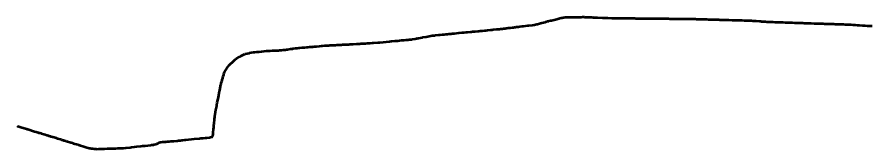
# Model space of a CAD drawing. Header units: metres. Extents: x 599858 to 604770, y 1147743 to 1148052.
# Drawn here: x 600501.9 to 600993.9, y 1147975.5 to 1148051.9 of the extents above; entities that cross this region are included whole.
import ezdxf

# ---------------------------------------------------------------- set-up
doc = ezdxf.new("R2010")
doc.units = ezdxf.units.M
doc.header["$MEASUREMENT"] = 0
doc.linetypes.add('DGN Style 3', pattern=[126.82203, 90.587164, -36.234866])
doc.layers.add('TF_-_R_TOM_2', color=190, linetype='DGN Style 3', lineweight=53)

msp = doc.modelspace()

# ---------------------------------------------------------------- linework, layer by layer
at = {"layer": 'TF_-_R_TOM_2'}
for points in [[(600612.79, 1147982.19, 20.940625), (600612.86, 1147982.21, 20.93), (600613.41, 1147982.34, 20.85), (600614.5, 1147982.61, 20.9), (600614.7, 1147982.66, 20.88), (600614.835788, 1147982.68828, 20.863278), (600614.84, 1147982.74, 20.87), (600614.89, 1147983.4, 20.9), (600614.94, 1147983.95, 20.89), (600614.94, 1147984.01, 20.89), (600614.94, 1147984.07, 20.91), (600615.025741, 1147985.21276, 20.880296), (600615.18, 1147986.71, 20.84), (600615.21, 1147986.95, 20.81), (600615.23, 1147987.17, 20.82), (600615.29, 1147987.73, 20.85), (600615.3, 1147987.84, 20.86), (600615.31, 1147987.93, 20.88), (600615.39, 1147988.74, 20.86), (600615.47, 1147989.5, 20.85), (600615.5, 1147989.79, 20.84), (600615.58, 1147990.58, 20.84), (600615.76, 1147992.28, 20.86), (600615.78, 1147992.5, 20.86), (600615.78, 1147992.52, 20.86), (600615.851623, 1147993.186395, 20.853291), (600615.92, 1147993.69, 20.85), (600615.96, 1147993.96, 20.88), (600616.04, 1147994.58, 20.86), (600616.18, 1147995.6, 20.98), (600616.21, 1147995.83, 21.02), (600616.22, 1147995.89, 21.02), (600616.23, 1147996, 21.05), (600616.28, 1147996.33, 21.06), (600616.429723, 1147997.426883, 20.932914), (600616.46, 1147997.57, 20.92), (600616.6, 1147998.29, 20.9), (600616.67, 1147998.61, 20.9), (600616.71, 1147998.82, 20.89), (600616.84, 1147999.48, 20.91), (600617.06, 1148000.59, 20.94), (600617.16, 1148001.09, 20.98), (600617.37, 1148002.15, 21), (600617.59, 1148003.28, 21), (600617.86, 1148004.61, 20.99), (600618.21, 1148006.38, 21.02), (600618.23, 1148006.51, 21.03), (600618.24, 1148006.52, 21.03), (600618.25, 1148006.57, 21.03), (600618.25, 1148006.61, 21.03), (600618.74, 1148009.08, 20.9), (600618.77, 1148009.23, 20.91), (600618.88, 1148009.78, 20.96), (600618.99, 1148010.32, 21), (600619.03, 1148010.52, 21.06), (600619.05, 1148010.63, 21.07), (600619.12, 1148010.99, 21.1), (600619.22, 1148011.49, 21.12), (600619.27, 1148011.72, 21.06), (600619.32, 1148012, 20.97), (600619.46, 1148012.71, 21.02), (600619.55, 1148013.13, 21.03), (600619.653326, 1148013.642222, 21.01444), (600619.82, 1148014.21, 21.05), (600619.91, 1148014.49, 21.07), (600620.12, 1148015.2, 20.95), (600620.24, 1148015.62, 20.94), (600620.52, 1148016.54, 20.95), (600620.58, 1148016.73, 20.96), (600620.67, 1148017.03, 21.01), (600620.79, 1148017.45, 21.01), (600621.08, 1148018.39, 21.03), (600621.25, 1148018.99, 21.11), (600621.41, 1148019.49, 21.1), (600621.55, 1148019.97, 21.1), (600621.63, 1148020.23, 21.13), (600621.693558, 1148020.436918, 21.130102), (600622.91, 1148022.14, 21.11), (600622.92, 1148022.15, 21.11), (600622.97, 1148022.22, 21.11), (600624.468875, 1148024.310251, 21.139467), (600626.68, 1148026.34, 21.18), (600627.15, 1148026.78, 21.16), (600627.78, 1148027.36, 21.22), (600628.405378, 1148027.937483, 21.242238), (600630.16, 1148028.9, 21.3), (600630.82, 1148029.27, 21.28), (600632.31, 1148030.09, 21.33), (600633.07, 1148030.5, 21.39), (600633.295532, 1148030.626273, 21.410363), (600633.63, 1148030.69, 21.43), (600634.69, 1148030.88, 21.66), (600635.74, 1148031.06, 21.92), (600635.87, 1148031.08, 21.95), (600635.92, 1148031.09, 21.95), (600636.95, 1148031.28, 22.02), (600637.11, 1148031.3, 22.08), (600638.284391, 1148031.509738, 22.251825), (600639.07, 1148031.59, 22.35), (600639.09, 1148031.59, 22.36), (600639.1, 1148031.59, 22.36), (600639.11, 1148031.59, 22.36), (600640.23, 1148031.7, 22.47), (600641.26, 1148031.81, 22.57), (600641.56, 1148031.84, 22.65), (600642.89, 1148031.97, 22.86), (600642.93, 1148031.97, 22.87), (600643.15, 1148031.99, 22.89), (600645.68, 1148032.25, 23.13), (600645.82, 1148032.26, 23.16), (600646.211761, 1148032.296955, 23.138255), (600646.49, 1148032.31, 23.12), (600646.69, 1148032.32, 23.11), (600647.68, 1148032.37, 23.06), (600647.87, 1148032.38, 23.05), (600649.25, 1148032.44, 23.05), (600649.34, 1148032.45, 23.05), (600649.39, 1148032.45, 23.05), (600650.36, 1148032.5, 23.13), (600652.98, 1148032.62, 23.23), (600653.12, 1148032.63, 23.23), (600653.26, 1148032.64, 23.23), (600653.28, 1148032.64, 23.23), (600654.403891, 1148032.693396, 23.328944), (600655.42, 1148032.83, 23.43), (600656.31, 1148032.95, 23.49), (600656.69, 1148033, 23.43), (600657.26, 1148033.08, 23.44), (600657.59, 1148033.12, 23.41), (600657.97, 1148033.18, 23.47), (600659.71, 1148033.41, 23.49), (600660.25, 1148033.49, 23.51), (600660.28, 1148033.49, 23.51), (600660.7, 1148033.55, 23.51), (600661.24, 1148033.62, 23.55), (600662.48, 1148033.79, 23.81), (600662.51, 1148033.79, 23.81), (600662.53, 1148033.8, 23.82), (600663.52, 1148033.93, 23.85), (600664.35, 1148034.04, 23.91), (600664.606795, 1148034.081124, 23.928181), (600665.01, 1148034.11, 23.96), (600666.37, 1148034.23, 24.02), (600667.82, 1148034.35, 23.96), (600669.07, 1148034.46, 24.1), (600669.45, 1148034.49, 24.11), (600669.6, 1148034.5, 24.13), (600670.65, 1148034.59, 24.07), (600670.87, 1148034.61, 24.09), (600672.07, 1148034.71, 24.12), (600672.36, 1148034.74, 24.15), (600672.45, 1148034.74, 24.14), (600672.98, 1148034.79, 24.14), (600673.78, 1148034.86, 24.28), (600674, 1148034.88, 24.3), (600674.18, 1148034.89, 24.29), (600674.55, 1148034.92, 24.21), (600676.27, 1148035.07, 24.3), (600677.46, 1148035.17, 24.43), (600678.13, 1148035.23, 24.47), (600679.33, 1148035.33, 24.44), (600679.91, 1148035.38, 24.48), (600680.93, 1148035.46, 24.49), (600681.105099, 1148035.479976, 24.522011), (600681.51, 1148035.5, 24.6), (600681.95, 1148035.52, 24.57), (600682.18, 1148035.53, 24.58), (600682.54, 1148035.55, 24.62), (600683.97, 1148035.62, 24.65), (600684.22, 1148035.64, 24.65), (600684.68, 1148035.66, 24.69), (600685.31, 1148035.69, 24.74), (600685.67, 1148035.71, 24.76), (600686.29, 1148035.74, 24.83), (600687.12, 1148035.78, 24.86), (600688, 1148035.83, 24.78), (600688.12, 1148035.83, 24.76), (600688.37, 1148035.84, 24.83), (600688.79, 1148035.87, 24.89), (600689.13, 1148035.88, 24.95), (600689.59, 1148035.91, 24.92), (600690.11, 1148035.93, 24.97), (600690.35, 1148035.94, 25.02), (600690.47, 1148035.95, 25.02), (600691.29, 1148035.99, 25.05), (600691.89, 1148036.02, 25.03), (600692.26, 1148036.04, 25.03), (600692.43, 1148036.05, 25.04), (600693.4, 1148036.1, 25.11), (600693.46, 1148036.1, 25.12), (600693.59, 1148036.11, 25.13), (600693.98, 1148036.13, 25.06), (600694.07093, 1148036.12789, 25.069113), (600694.49, 1148036.16, 25.1), (600695.68, 1148036.23, 25.18), (600697.62, 1148036.34, 25.28), (600698.47, 1148036.4, 25.34), (600699.85, 1148036.48, 25.31), (600699.96, 1148036.49, 25.3), (600700.12, 1148036.49, 25.35), (600701.08, 1148036.55, 25.39), (600701.71, 1148036.59, 25.49), (600702.21, 1148036.62, 25.53), (600702.35, 1148036.63, 25.53), (600702.8, 1148036.66, 25.44), (600703.77, 1148036.72, 25.5), (600703.93, 1148036.72, 25.51), (600704.07, 1148036.73, 25.55), (600704.45, 1148036.76, 25.53), (600704.8, 1148036.78, 25.57), (600705.03, 1148036.79, 25.6), (600705.23, 1148036.8, 25.58), (600705.65, 1148036.83, 25.62), (600706.93, 1148036.91, 25.75), (600707.55, 1148036.94, 25.78), (600710.06, 1148037.09, 25.92), (600710.312418, 1148037.106563, 25.922127), (600711.13, 1148037.19, 25.94), (600716.75, 1148037.74, 26.19), (600717.72, 1148037.84, 26.35), (600718.17, 1148037.88, 26.27), (600719.8, 1148038.04, 26.43), (600721.12, 1148038.17, 26.54), (600721.53, 1148038.21, 26.55), (600722.53, 1148038.31, 26.64), (600723.61, 1148038.42, 26.69), (600724.5, 1148038.5, 26.63), (600724.87, 1148038.54, 26.71), (600725.28, 1148038.58, 26.77), (600726.3, 1148038.68, 26.84), (600726.98, 1148038.75, 26.86), (600727.28, 1148038.78, 26.9), (600727.44, 1148038.79, 26.9), (600728.06, 1148038.85, 26.88), (600728.96, 1148038.94, 26.95), (600728.97, 1148038.94, 26.95), (600729.44202, 1148038.991771, 26.960075), (600729.74, 1148039.05, 26.97), (600729.96, 1148039.08, 27), (600731.59, 1148039.38, 27.08), (600732.29, 1148039.51, 27.07), (600732.51, 1148039.55, 27.12), (600732.98, 1148039.64, 27.1), (600733.2, 1148039.68, 27.12), (600733.42, 1148039.72, 27.16), (600735.66, 1148040.13, 27.27), (600735.79, 1148040.15, 27.29), (600735.86, 1148040.17, 27.29), (600735.92, 1148040.18, 27.3), (600737.63, 1148040.49, 27.4), (600737.75, 1148040.51, 27.41), (600737.91, 1148040.54, 27.4), (600738.82, 1148040.71, 27.39), (600741.28, 1148041.16, 27.48), (600741.29, 1148041.16, 27.478788), (600742.09, 1148041.24, 27.57), (600742.6, 1148041.29, 27.59), (600743.05, 1148041.33, 27.61), (600745.06, 1148041.53, 27.65), (600746.01, 1148041.63, 27.67), (600747.36, 1148041.76, 27.64), (600748.23, 1148041.85, 27.75), (600749.3, 1148041.95, 27.75), (600749.71, 1148041.99, 27.69), (600750.26, 1148042.05, 27.71), (600751.04, 1148042.13, 27.81), (600751.59, 1148042.18, 27.82), (600752.35, 1148042.26, 27.73), (600752.49, 1148042.27, 27.73), (600752.76, 1148042.3, 27.73), (600754.13, 1148042.43, 27.9), (600754.3, 1148042.45, 27.9), (600756.78, 1148042.69, 27.9), (600756.84, 1148042.7, 27.9), (600756.87, 1148042.7, 27.91), (600758.54, 1148042.87, 28), (600758.81, 1148042.9, 27.99), (600759.161124, 1148042.929944, 28.010781), (600759.51, 1148042.96, 28.03), (600759.74, 1148042.99, 28.02), (600759.88, 1148043, 28.02), (600760.96, 1148043.1, 28.01), (600761.46, 1148043.15, 28.1), (600761.81, 1148043.19, 28.1), (600763.54, 1148043.35, 28.15), (600763.95, 1148043.39, 28.14), (600764.7, 1148043.47, 28.17), (600764.92, 1148043.49, 28.16), (600766.15, 1148043.61, 28.13), (600767.6, 1148043.74, 28.25), (600768.22, 1148043.8, 28.2), (600769.08, 1148043.89, 28.3), (600769.99, 1148043.98, 28.32), (600770.31, 1148044.01, 28.32), (600771.8, 1148044.15, 28.31), (600772.36, 1148044.2, 28.33), (600773.25, 1148044.29, 28.37), (600773.52, 1148044.32, 28.36), (600775.09, 1148044.47, 28.45), (600775.96, 1148044.55, 28.5), (600776.46, 1148044.6, 28.5), (600778.49, 1148044.8, 28.55), (600780.04, 1148044.95, 28.61), (600780.28827, 1148044.966297, 28.624496), (600780.76, 1148045.03, 28.65), (600781.56, 1148045.13, 28.66), (600781.93, 1148045.17, 28.68), (600782.38, 1148045.23, 28.81), (600782.6, 1148045.25, 28.84), (600782.79, 1148045.28, 28.83), (600783.47, 1148045.36, 28.9), (600783.85, 1148045.41, 28.92), (600784.1, 1148045.44, 28.86), (600784.36, 1148045.47, 28.84), (600785.26, 1148045.58, 28.82), (600785.66, 1148045.63, 28.87), (600786.31, 1148045.71, 28.82), (600786.6, 1148045.75, 28.78), (600787.69, 1148045.88, 28.92), (600787.88, 1148045.9, 28.95), (600788.2, 1148045.94, 28.94), (600788.62, 1148045.99, 28.92), (600788.85, 1148046.02, 28.96), (600789.4, 1148046.09, 28.96), (600789.88, 1148046.15, 28.98), (600790.54, 1148046.23, 28.98), (600791.04, 1148046.29, 28.9), (600791.1, 1148046.3, 28.91), (600791.88, 1148046.4, 28.93), (600793.27, 1148046.57, 29.04), (600793.65, 1148046.61, 29.05), (600794.03, 1148046.66, 29.06), (600796.47, 1148046.96, 29.06), (600797.11, 1148047.04, 29.05), (600799.18, 1148047.29, 29.16), (600800.44, 1148047.45, 29.2), (600800.83, 1148047.5, 29.16), (600800.935175, 1148047.512037, 29.173535), (600801.8, 1148047.75, 29.26), (600801.81, 1148047.75, 29.26), (600801.83, 1148047.75, 29.26), (600802.13, 1148047.83, 29.25), (600803.79, 1148048.29, 29.25), (600804.22, 1148048.41, 29.28), (600804.36, 1148048.44, 29.26), (600804.59, 1148048.51, 29.25), (600806.47, 1148049.02, 29.33), (600806.55, 1148049.04, 29.33), (600806.96, 1148049.16, 29.23), (600807.97, 1148049.43, 29.37), (600808.13, 1148049.48, 29.39), (600808.24, 1148049.5, 29.38), (600808.62416, 1148049.609709, 29.33903), (600808.94, 1148049.69, 29.3), (600809.53, 1148049.84, 29.36), (600810.16, 1148049.99, 29.48), (600811.69, 1148050.38, 29.5), (600813.19, 1148050.75, 29.48), (600813.8, 1148050.9, 29.52), (600814.38, 1148051.05, 29.56), (600814.73, 1148051.14, 29.59), (600814.89, 1148051.18, 29.61), (600815.09, 1148051.23, 29.64), (600815.84, 1148051.41, 29.65), (600815.861231, 1148051.415016, 29.654562), (600816.17, 1148051.47, 29.67), (600816.54, 1148051.53, 29.62), (600816.68, 1148051.55, 29.6), (600816.8, 1148051.57, 29.61), (600816.88, 1148051.58, 29.62), (600817.39, 1148051.66, 29.58), (600818.12, 1148051.77, 29.64), (600818.69, 1148051.86, 29.63), (600818.93298, 1148051.903961, 29.635749), (600821.48, 1148051.91, 29.7), (600821.86, 1148051.91, 29.72), (600822.72, 1148051.91, 29.7), (600824.1, 1148051.92, 29.73), (600825, 1148051.92, 29.7), (600825.66, 1148051.92, 29.71), (600826.59, 1148051.92, 29.74), (600827.23, 1148051.92, 29.75), (600827.33, 1148051.92, 29.75), (600828, 1148051.93, 29.78), (600829.092101, 1148051.932347, 29.834269), (600829.4, 1148051.92, 29.85), (600829.91, 1148051.9, 29.91), (600830.24, 1148051.88, 29.92), (600832.78, 1148051.78, 29.91), (600832.83, 1148051.78, 29.91), (600832.84, 1148051.78, 29.91), (600832.87, 1148051.78, 29.9), (600833, 1148051.77, 29.9), (600833.78, 1148051.74, 29.85), (600834.18, 1148051.72, 29.89), (600835.1, 1148051.69, 29.9), (600835.79, 1148051.66, 29.99), (600836.7, 1148051.62, 30), (600839.66, 1148051.5, 29.93), (600839.72, 1148051.5, 29.93), (600839.73, 1148051.5, 29.93), (600839.75, 1148051.5, 29.93), (600839.82, 1148051.5, 29.93), (600841.39, 1148051.43, 30.07), (600842.78, 1148051.38, 30.06), (600844.96, 1148051.29, 30.06), (600845.15, 1148051.28, 30.08), (600846.4, 1148051.23, 30.13), (600846.87, 1148051.21, 30.1), (600846.95, 1148051.21, 30.13), (600847.946662, 1148051.166338, 30.150115), (600850, 1148051.17, 30.2), (600850.86, 1148051.17, 30.22), (600853.41, 1148051.16, 30.29), (600856.15, 1148051.16, 30.38), (600856.73, 1148051.16, 30.4), (600858.46, 1148051.16, 30.41), (600858.88, 1148051.15, 30.44), (600860.71, 1148051.15, 30.4), (600860.99, 1148051.15, 30.38), (600861.17, 1148051.15, 30.38), (600861.8, 1148051.15, 30.42), (600861.93, 1148051.15, 30.44), (600862.07, 1148051.15, 30.43), (600862.177366, 1148051.153724, 30.428038), (600862.23, 1148051.15, 30.42), (600863.76, 1148051.13, 30.52), (600864.59, 1148051.12, 30.55), (600865.58, 1148051.11, 30.54), (600866.02, 1148051.11, 30.54), (600866.81, 1148051.1, 30.58), (600869.04, 1148051.07, 30.61), (600869.1, 1148051.07, 30.62), (600869.42, 1148051.07, 30.61), (600869.7, 1148051.06, 30.62), (600870.27, 1148051.06, 30.62), (600872, 1148051.04, 30.71), (600872.46, 1148051.03, 30.72), (600873.69, 1148051.02, 30.79), (600874.71, 1148051, 30.75), (600875.02, 1148051, 30.76), (600875.46, 1148051, 30.76), (600875.98, 1148050.99, 30.8), (600876.7, 1148050.98, 30.79), (600876.77, 1148050.98, 30.79), (600876.79, 1148050.98, 30.79), (600876.82, 1148050.98, 30.79), (600877.69, 1148050.97, 30.81), (600878.48, 1148050.96, 30.88), (600879.6, 1148050.95, 30.9), (600880.15, 1148050.94, 30.92), (600880.48, 1148050.94, 30.89), (600880.79, 1148050.93, 30.91), (600881.72, 1148050.92, 30.86), (600882.46, 1148050.91, 30.88), (600882.68, 1148050.91, 30.91), (600883.54, 1148050.9, 30.89), (600884.43, 1148050.89, 30.98), (600885.66, 1148050.88, 30.96), (600887.21, 1148050.86, 30.92), (600887.24, 1148050.86, 30.92), (600887.3, 1148050.86, 30.92), (600888.94, 1148050.84, 30.96), (600889.35, 1148050.83, 30.98), (600890.65, 1148050.82, 30.99), (600892.06, 1148050.8, 31.04), (600892.25, 1148050.8, 31.04), (600892.46, 1148050.8, 31.03), (600892.66, 1148050.79, 31.05), (600893.037413, 1148050.793402, 31.031973), (600893.29, 1148050.78, 31.02), (600893.89, 1148050.77, 31.06), (600894.2, 1148050.76, 31.08), (600894.57, 1148050.75, 31.09), (600896.26, 1148050.7, 31.12), (600896.61, 1148050.69, 31.11), (600896.84, 1148050.68, 31.1), (600896.9, 1148050.68, 31.11), (600897.68, 1148050.65, 31.09), (600897.76, 1148050.65, 31.08), (600897.81, 1148050.65, 31.09), (600898.16, 1148050.64, 31.11), (600899.45, 1148050.6, 31.14), (600899.52, 1148050.6, 31.14), (600899.86, 1148050.59, 31.14), (600900.76, 1148050.56, 31.12), (600900.94, 1148050.56, 31.14), (600901.42, 1148050.55, 31.19), (600902.43, 1148050.52, 31.16), (600902.81, 1148050.5, 31.16), (600904.61, 1148050.45, 31.19), (600904.92, 1148050.44, 31.19), (600905, 1148050.44, 31.19), (600906.04, 1148050.41, 31.26), (600906.86, 1148050.39, 31.29), (600907.19, 1148050.38, 31.32), (600907.3, 1148050.37, 31.32), (600907.35, 1148050.37, 31.32), (600907.4, 1148050.37, 31.32), (600908.06, 1148050.35, 31.27), (600910.62, 1148050.28, 31.3), (600910.99, 1148050.27, 31.31), (600911.23, 1148050.26, 31.3), (600912.03, 1148050.23, 31.33), (600912.12, 1148050.23, 31.35), (600912.52, 1148050.22, 31.36), (600914.47, 1148050.16, 31.45), (600914.68, 1148050.16, 31.41), (600915.52, 1148050.13, 31.45), (600915.87, 1148050.12, 31.53), (600916.67, 1148050.1, 31.52), (600917.9, 1148050.06, 31.52), (600919.5, 1148050.02, 31.52), (600920.09, 1148050, 31.53), (600921.26, 1148049.96, 31.53), (600922.26, 1148049.94, 31.58), (600924.34, 1148049.87, 31.59), (600925.515229, 1148049.838655, 31.623609), (600926.41, 1148049.77, 31.65), (600927.65, 1148049.68, 31.7), (600928.26, 1148049.64, 31.72), (600930.2, 1148049.49, 31.75), (600930.68, 1148049.46, 31.77), (600931.08, 1148049.43, 31.78), (600931.25, 1148049.41, 31.78), (600932.18, 1148049.34, 31.81), (600932.7, 1148049.3, 31.8), (600933.53, 1148049.24, 31.86), (600933.69779, 1148049.234686, 31.852408), (600934.34, 1148049.21, 31.83), (600934.78, 1148049.19, 31.88), (600934.93, 1148049.18, 31.88), (600935.8, 1148049.15, 31.91), (600937.46, 1148049.09, 32.03), (600937.97, 1148049.07, 31.98), (600939.1, 1148049.03, 31.98), (600940.39, 1148048.98, 31.97), (600941.07, 1148048.96, 31.97), (600942.39, 1148048.91, 32.01), (600942.76, 1148048.89, 32.02), (600943.56, 1148048.86, 32.05), (600943.68, 1148048.86, 32.06), (600944.93, 1148048.81, 32.06), (600945.3, 1148048.8, 32.06), (600945.86, 1148048.78, 32.06), (600947.32, 1148048.73, 32.1), (600948.01, 1148048.7, 32.14), (600948.13, 1148048.7, 32.14), (600948.31, 1148048.69, 32.15), (600949.01, 1148048.66, 32.13), (600949.087015, 1148048.655824, 32.135338), (600950.4, 1148048.62, 32.2), (600950.62, 1148048.61, 32.2), (600950.82, 1148048.6, 32.2), (600951.1, 1148048.6, 32.19), (600952.23, 1148048.56, 32.22), (600952.7, 1148048.54, 32.21), (600952.93, 1148048.54, 32.24), (600955.09, 1148048.47, 32.3), (600955.27, 1148048.46, 32.29), (600955.89, 1148048.44, 32.31), (600957.49, 1148048.39, 32.35), (600957.78, 1148048.38, 32.35), (600958.89, 1148048.35, 32.42), (600959.27, 1148048.33, 32.4), (600959.69, 1148048.32, 32.44), (600959.91, 1148048.31, 32.45), (600961.82, 1148048.25, 32.39), (600962, 1148048.25, 32.4), (600962.49, 1148048.23, 32.36), (600963.39, 1148048.2, 32.47), (600964.06, 1148048.18, 32.48), (600964.9, 1148048.15, 32.38), (600966.27, 1148048.11, 32.41), (600966.66, 1148048.1, 32.44), (600966.88, 1148048.09, 32.45), (600967.72, 1148048.06, 32.48), (600967.91, 1148048.06, 32.48), (600969.21, 1148048.01, 32.56), (600969.65, 1148048, 32.58), (600970.38, 1148047.98, 32.58), (600970.75, 1148047.96, 32.58), (600972.77, 1148047.9, 32.67), (600973.13, 1148047.89, 32.63), (600973.91, 1148047.86, 32.7), (600975.92, 1148047.8, 32.63), (600976.18, 1148047.79, 32.62), (600976.3, 1148047.79, 32.62), (600977.1, 1148047.76, 32.67), (600978.66, 1148047.71, 32.78), (600979.59, 1148047.68, 32.78), (600980.22, 1148047.66, 32.79), (600980.32, 1148047.66, 32.78), (600980.95, 1148047.64, 32.8), (600981.801473, 1148047.611651, 32.815313), (600981.759528, 1148047.563271, 32.813079), (600982.07, 1148047.54, 32.82), (600982.29, 1148047.53, 32.83), (600982.88, 1148047.49, 32.87), (600984.06, 1148047.42, 32.81), (600985.24, 1148047.34, 32.8), (600985.3, 1148047.34, 32.8), (600985.34, 1148047.33, 32.8), (600986.57, 1148047.26, 32.85), (600987.13, 1148047.22, 32.87), (600987.92, 1148047.17, 32.98), (600989.71, 1148047.06, 32.94), (600990.49, 1148047.01, 32.95), (600990.97, 1148046.98, 32.96), (600991.03, 1148046.98, 32.97), (600992.33, 1148046.89, 33.02), (600992.61, 1148046.88, 33.02), (600993.29, 1148046.83, 33.02), (600995.11, 1148046.72, 33.11)], [(600501.86, 1147988.83, 15.66153), (600502.13, 1147988.75, 14.5), (600502.8, 1147988.54, 20.99), (600503.97, 1147988.18, 20.98), (600507.36, 1147987.14, 21), (600507.75, 1147987.02, 21), (600507.85, 1147986.99, 21), (600507.92, 1147986.97, 21), (600507.93, 1147986.96, 21), (600508.1, 1147986.91, 21), (600511.99, 1147985.71, 21.02), (600512.92, 1147985.42, 21.07), (600513.96, 1147985.1, 21.04), (600514.48, 1147984.94, 21.04), (600514.97, 1147984.79, 21.13), (600515.7, 1147984.57, 21.25), (600515.73, 1147984.56, 21.26), (600515.76, 1147984.55, 21.25), (600516.05, 1147984.46, 21.24), (600517.37, 1147984.05, 21.1), (600518.08, 1147983.84, 21.16), (600519.03, 1147983.55, 21.13), (600519.17, 1147983.5, 21.14), (600519.3, 1147983.46, 21.16), (600519.79, 1147983.31, 21.15), (600520.25, 1147983.17, 21.17), (600520.98, 1147982.94, 21.23), (600521.4, 1147982.81, 21.28), (600521.42, 1147982.81, 21.28), (600521.46, 1147982.79, 21.28), (600521.48, 1147982.79, 21.28), (600522.32, 1147982.53, 21.42), (600522.45, 1147982.49, 21.39), (600523.18, 1147982.27, 21.32), (600524.4, 1147981.89, 21.4), (600524.79, 1147981.77, 21.31), (600524.99, 1147981.71, 21.29), (600525.15, 1147981.66, 21.3), (600526.93, 1147981.11, 21.41), (600526.98, 1147981.09, 21.4), (600527.47, 1147980.95, 21.41), (600527.73, 1147980.87, 21.42), (600528.48, 1147980.63, 21.39), (600528.93, 1147980.5, 21.35), (600529.41, 1147980.35, 21.27), (600529.7, 1147980.26, 21.31), (600530.147653, 1147980.124331, 21.360171), (600530.46, 1147980.02, 21.39), (600532.86, 1147979.27, 21.35), (600533.09, 1147979.2, 21.39), (600533.81, 1147978.97, 21.4), (600533.96, 1147978.93, 21.35), (600534.24, 1147978.84, 21.38), (600534.48, 1147978.76, 21.38), (600536.91, 1147978, 21.43), (600537.16, 1147977.92, 21.39), (600537.42, 1147977.84, 21.44), (600537.92, 1147977.68, 21.42), (600540.46, 1147976.89, 21.42), (600541.47, 1147976.57, 21.37), (600542.2, 1147976.34, 21.35), (600542.86, 1147976.14, 21.41), (600543.05, 1147976.08, 21.41), (600543.295021, 1147976.00131, 21.411885), (600544.31, 1147975.88, 21.42), (600544.49, 1147975.86, 21.4), (600544.68, 1147975.84, 21.33), (600544.85, 1147975.82, 21.3), (600544.88, 1147975.82, 21.28), (600545.08, 1147975.79, 21.26), (600545.23, 1147975.78, 21.26), (600545.51, 1147975.74, 21.26), (600546.25, 1147975.66, 21.32), (600546.53, 1147975.63, 21.36), (600547.28, 1147975.54, 21.41), (600547.65, 1147975.5, 21.38), (600547.708146, 1147975.486435, 21.373504), (600549.03, 1147975.53, 21.29), (600549.12, 1147975.54, 21.29), (600549.23, 1147975.54, 21.29), (600550.1, 1147975.57, 21.28), (600550.48, 1147975.58, 21.42), (600550.6, 1147975.59, 21.42), (600551.97, 1147975.63, 21.33), (600552.34, 1147975.64, 21.33), (600553.82, 1147975.69, 21.42), (600554.36, 1147975.71, 21.41), (600554.48, 1147975.72, 21.42), (600554.65, 1147975.72, 21.42), (600555.19, 1147975.74, 21.41), (600557.68, 1147975.82, 21.31), (600558.91, 1147975.86, 21.37), (600559.92, 1147975.9, 21.38), (600560.41, 1147975.91, 21.39), (600561.47, 1147975.95, 21.31), (600562.36, 1147975.98, 21.33), (600562.56, 1147975.99, 21.33), (600562.95, 1147976, 21.32), (600563.281171, 1147976.011183, 21.339906), (600564.61, 1147976.16, 21.42), (600564.74, 1147976.17, 21.43), (600564.85, 1147976.18, 21.42), (600567.05, 1147976.43, 21.39), (600567.84, 1147976.52, 21.43), (600569.39, 1147976.69, 21.43), (600569.55, 1147976.71, 21.43), (600571.02, 1147976.87, 21.34), (600573.01, 1147977.09, 21.34), (600573.363489, 1147977.133472, 21.359575), (600574.2, 1147977.23, 21.4), (600574.35, 1147977.25, 21.38), (600574.5, 1147977.26, 21.38), (600574.78, 1147977.3, 21.33), (600574.82, 1147977.3, 21.33), (600575.04, 1147977.33, 21.33), (600575.32, 1147977.36, 21.32), (600575.64, 1147977.4, 21.3), (600575.76, 1147977.41, 21.32), (600577.38, 1147977.6, 21.31), (600579.12, 1147977.8, 21.19), (600579.15, 1147977.81, 21.2), (600579.23, 1147977.81, 21.19), (600580.642551, 1147977.976366, 21.154982), (600580.95, 1147978.06, 21.15), (600582.03, 1147978.33, 21.26), (600582.32, 1147978.4, 21.28), (600582.553225, 1147978.461211, 21.272998)], [(600582.55, 1147978.46, 21.27303), (600583.2, 1147978.82, 21.28), (600583.9, 1147979.21, 21.3), (600584.29, 1147979.43, 21.28), (600584.323396, 1147979.442002, 21.276155), (600584.82, 1147979.48, 21.21), (600585.73, 1147979.56, 21.1), (600586.52, 1147979.62, 21.22), (600586.53, 1147979.63, 21.22), (600586.54, 1147979.63, 21.22), (600587.4, 1147979.7, 21.08), (600587.73, 1147979.73, 21.07), (600588.06, 1147979.75, 21.07), (600588.86, 1147979.82, 21.16), (600589.2, 1147979.85, 21.19), (600589.58, 1147979.88, 21.18), (600590.66, 1147979.97, 21.09), (600590.98, 1147980, 21.16), (600591.06, 1147980.01, 21.2), (600591.68, 1147980.06, 21.19), (600592.37, 1147980.12, 21.12), (600594.334294, 1147980.276888, 20.944555), (600594.79, 1147980.33, 20.9), (600594.93, 1147980.34, 20.91), (600595.1, 1147980.36, 20.89), (600595.21, 1147980.37, 20.86), (600595.56, 1147980.41, 20.88), (600595.79, 1147980.43, 20.82), (600596.06, 1147980.46, 20.85), (600596.89, 1147980.54, 20.79), (600597.09, 1147980.57, 20.81), (600597.5, 1147980.61, 20.84), (600598.69, 1147980.73, 20.73), (600599.22, 1147980.79, 20.74), (600604.05, 1147981.29, 20.77), (600607.1, 1147981.6, 20.74), (600607.83, 1147981.68, 20.82), (600608.52, 1147981.75, 20.81), (600608.75, 1147981.77, 20.81), (600609.09, 1147981.81, 20.94), (600609.22, 1147981.82, 20.98), (600610.61, 1147981.96, 21.21), (600611.03, 1147982.01, 21.25), (600611.08, 1147982.01, 21.24), (600611.44, 1147982.05, 21.16), (600612.794424, 1147982.188589, 20.939948)]]:
    msp.add_polyline3d(points, dxfattribs=at)

doc.saveas('drawing.dxf')
